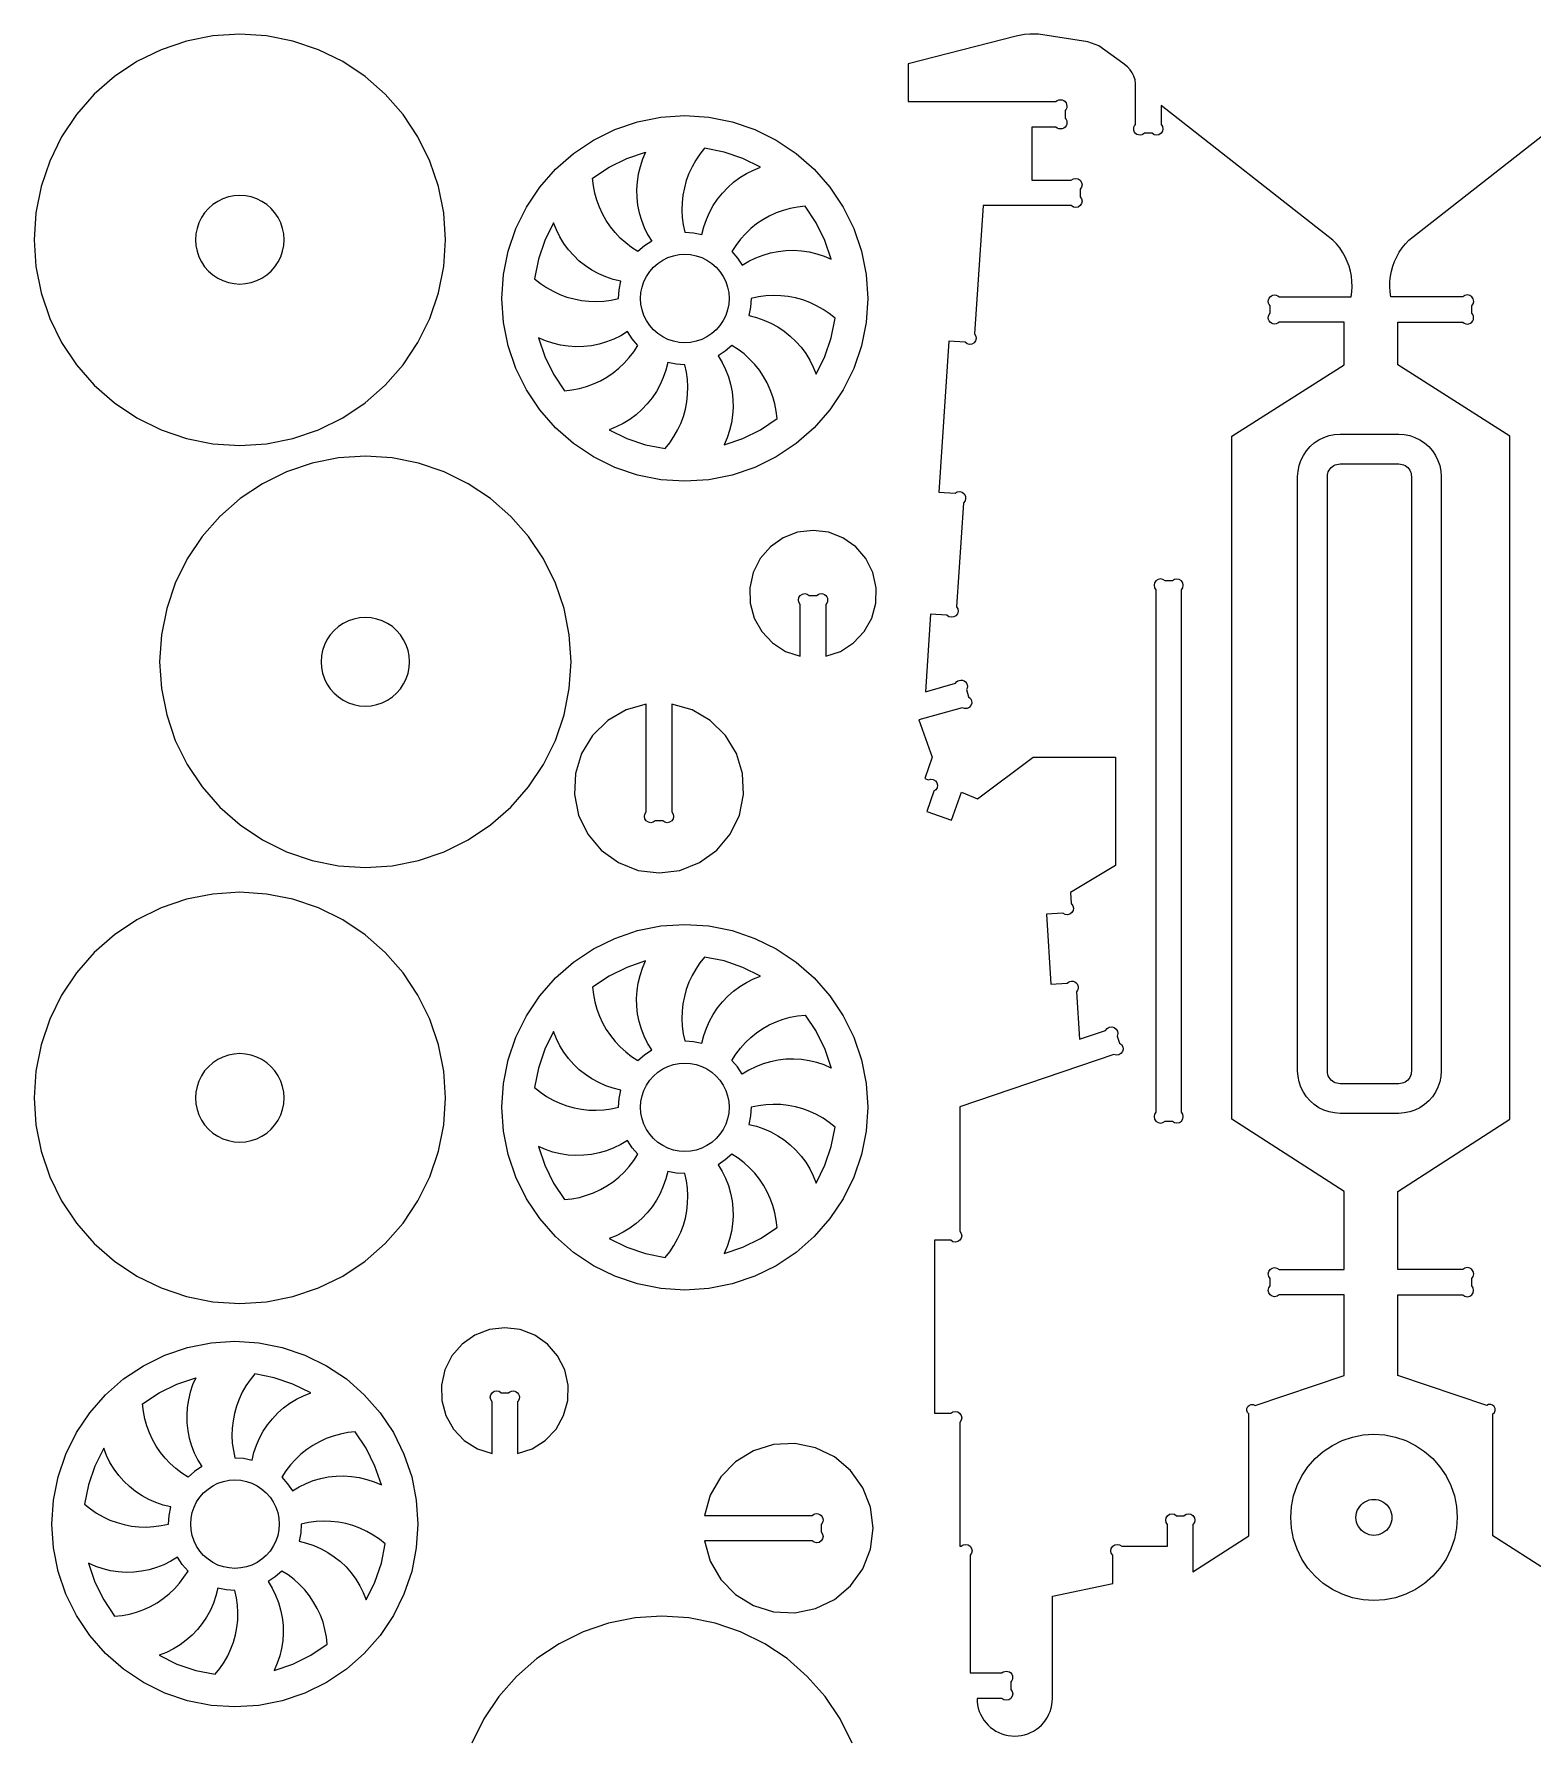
# Model space of a CAD drawing. Extents: x -604.7 to -557.8, y 393.4 to 421.
# Drawn here: x -604.69 to -589.96, y 404.21 to 420.96 of the extents above; entities that cross this region are included whole.
import ezdxf

# ---------------------------------------------------------------- set-up
doc = ezdxf.new("R2010")
doc.units = 0
doc.header["$MEASUREMENT"] = 0
doc.layers.get('0').update_dxf_attribs({"linetype": 'CONTINUOUS'})

msp = doc.modelspace()

# ---------------------------------------------------------------- linework, layer by layer
for points in [[(-602.143, 420.889), (-602.402, 420.94), (-602.666, 420.958), (-602.929, 420.94), (-603.189, 420.889), (-603.439, 420.804), (-603.676, 420.687), (-603.896, 420.54), (-604.095, 420.366), (-604.269, 420.167), (-604.416, 419.947), (-604.533, 419.71), (-604.618, 419.46), (-604.669, 419.201), (-604.686, 418.937), (-604.669, 418.673), (-604.618, 418.414), (-604.533, 418.163), (-604.416, 417.926), (-604.269, 417.707), (-604.095, 417.508), (-603.896, 417.334), (-603.676, 417.187), (-603.439, 417.07), (-603.189, 416.985), (-602.929, 416.933), (-602.666, 416.916), (-602.402, 416.933), (-602.143, 416.985), (-601.892, 417.07), (-601.655, 417.187), (-601.435, 417.334), (-601.237, 417.508), (-601.062, 417.707), (-600.915, 417.926), (-600.798, 418.163), (-600.714, 418.414), (-600.662, 418.673), (-600.645, 418.937), (-600.662, 419.201), (-600.714, 419.46), (-600.798, 419.71), (-600.915, 419.947), (-601.062, 420.167), (-601.237, 420.366), (-601.435, 420.54), (-601.655, 420.687), (-601.892, 420.804)], [(-596.557, 417.895), (-596.633, 417.672), (-596.737, 417.461), (-596.868, 417.266), (-597.023, 417.089), (-597.199, 416.934), (-597.395, 416.803), (-597.606, 416.699), (-597.828, 416.624), (-598.059, 416.578), (-598.293, 416.563), (-598.528, 416.578), (-598.759, 416.624), (-598.981, 416.699), (-599.192, 416.803), (-599.387, 416.934), (-599.564, 417.089), (-599.719, 417.266), (-599.85, 417.461), (-599.954, 417.672), (-600.029, 417.895), (-600.075, 418.125), (-600.091, 418.36), (-600.075, 418.594), (-600.029, 418.825), (-599.954, 419.048), (-599.85, 419.258), (-599.719, 419.454), (-599.564, 419.631), (-599.387, 419.786), (-599.192, 419.916), (-598.981, 420.02), (-598.759, 420.096), (-598.528, 420.142), (-598.293, 420.157), (-598.059, 420.142), (-597.828, 420.096), (-597.606, 420.02), (-597.395, 419.916), (-597.199, 419.786), (-597.023, 419.631), (-596.868, 419.454), (-596.737, 419.258), (-596.633, 419.048), (-596.557, 418.825), (-596.511, 418.594), (-596.496, 418.36), (-596.511, 418.125)], [(-598.293, 419.012), (-598.208, 419.006), (-598.125, 418.989), (-598.106, 419.064), (-598.082, 419.136), (-598.051, 419.206), (-598.015, 419.273), (-597.972, 419.336), (-597.925, 419.396), (-597.872, 419.451), (-597.815, 419.502), (-597.753, 419.547), (-597.688, 419.587), (-597.62, 419.621), (-597.549, 419.649), (-597.724, 419.735), (-597.908, 419.798), (-598.099, 419.836), (-598.145, 419.779), (-598.186, 419.718), (-598.222, 419.654), (-598.253, 419.588), (-598.279, 419.519), (-598.298, 419.448), (-598.312, 419.376), (-598.32, 419.303), (-598.323, 419.229), (-598.319, 419.156), (-598.309, 419.083)], [(-599.178, 419.396), (-599.192, 419.468), (-599.2, 419.541), (-599.038, 419.649), (-598.863, 419.735), (-598.679, 419.798), (-598.709, 419.728), (-598.733, 419.655), (-598.751, 419.581), (-598.763, 419.506), (-598.767, 419.43), (-598.765, 419.353), (-598.757, 419.277), (-598.742, 419.202), (-598.72, 419.129), (-598.693, 419.058), (-598.659, 418.99), (-598.619, 418.924), (-598.69, 418.877), (-598.754, 418.821), (-598.816, 418.86), (-598.874, 418.905), (-598.929, 418.954), (-598.979, 419.007), (-599.025, 419.065), (-599.066, 419.126), (-599.102, 419.19), (-599.133, 419.256), (-599.158, 419.325)], [(-602.32, 419.202), (-602.358, 419.244), (-602.401, 419.282), (-602.448, 419.314), (-602.499, 419.339), (-602.553, 419.357), (-602.609, 419.368), (-602.666, 419.372), (-602.722, 419.368), (-602.778, 419.357), (-602.832, 419.339), (-602.883, 419.314), (-602.93, 419.282), (-602.973, 419.244), (-603.011, 419.202), (-603.042, 419.154), (-603.067, 419.103), (-603.086, 419.049), (-603.097, 418.994), (-603.101, 418.937), (-603.097, 418.88), (-603.086, 418.824), (-603.067, 418.77), (-603.042, 418.719), (-603.011, 418.672), (-602.973, 418.629), (-602.93, 418.592), (-602.883, 418.56), (-602.832, 418.535), (-602.778, 418.517), (-602.722, 418.506), (-602.666, 418.502), (-602.609, 418.506), (-602.553, 418.517), (-602.499, 418.535), (-602.448, 418.56), (-602.401, 418.592), (-602.358, 418.629), (-602.32, 418.672), (-602.289, 418.719), (-602.264, 418.77), (-602.245, 418.824), (-602.234, 418.88), (-602.231, 418.937), (-602.234, 418.994), (-602.245, 419.049), (-602.264, 419.103), (-602.289, 419.154)], [(-597.776, 418.757), (-597.729, 418.686), (-597.664, 418.725), (-597.595, 418.759), (-597.524, 418.787), (-597.451, 418.808), (-597.376, 418.823), (-597.3, 418.832), (-597.224, 418.834), (-597.147, 418.829), (-597.072, 418.818), (-596.998, 418.8), (-596.925, 418.776), (-596.855, 418.745), (-596.918, 418.93), (-597.004, 419.104), (-597.112, 419.266), (-597.185, 419.258), (-597.257, 419.244), (-597.328, 419.225), (-597.397, 419.2), (-597.464, 419.169), (-597.528, 419.133), (-597.588, 419.092), (-597.646, 419.046), (-597.699, 418.995), (-597.748, 418.941), (-597.793, 418.882), (-597.832, 418.821)], [(-599.669, 418.93), (-599.732, 418.745), (-599.77, 418.554), (-599.712, 418.508), (-599.652, 418.467), (-599.588, 418.431), (-599.521, 418.4), (-599.452, 418.374), (-599.381, 418.355), (-599.309, 418.341), (-599.236, 418.333), (-599.163, 418.331), (-599.09, 418.334), (-599.017, 418.344), (-598.945, 418.36), (-598.94, 418.445), (-598.923, 418.529), (-598.997, 418.547), (-599.069, 418.571), (-599.139, 418.602), (-599.206, 418.639), (-599.27, 418.681), (-599.33, 418.728), (-599.385, 418.781), (-599.435, 418.838), (-599.481, 418.9), (-599.521, 418.965), (-599.555, 419.033), (-599.583, 419.104)], [(-598.406, 418.78), (-598.35, 418.791), (-598.293, 418.795), (-598.237, 418.791), (-598.181, 418.78), (-598.127, 418.762), (-598.076, 418.737), (-598.029, 418.705), (-597.986, 418.667), (-597.948, 418.625), (-597.917, 418.577), (-597.891, 418.526), (-597.873, 418.472), (-597.862, 418.417), (-597.858, 418.36), (-597.862, 418.303), (-597.873, 418.247), (-597.891, 418.193), (-597.917, 418.142), (-597.948, 418.095), (-597.986, 418.052), (-598.029, 418.015), (-598.076, 417.983), (-598.127, 417.958), (-598.181, 417.94), (-598.237, 417.928), (-598.293, 417.925), (-598.35, 417.928), (-598.406, 417.94), (-598.46, 417.958), (-598.511, 417.983), (-598.558, 418.015), (-598.601, 418.052), (-598.638, 418.095), (-598.67, 418.142), (-598.695, 418.193), (-598.714, 418.247), (-598.725, 418.303), (-598.728, 418.36), (-598.725, 418.417), (-598.714, 418.472), (-598.695, 418.526), (-598.67, 418.577), (-598.638, 418.625), (-598.601, 418.667), (-598.558, 418.705), (-598.511, 418.737), (-598.46, 418.762)], [(-596.817, 418.165), (-596.874, 418.211), (-596.935, 418.253), (-596.999, 418.289), (-597.066, 418.32), (-597.135, 418.345), (-597.205, 418.365), (-597.277, 418.379), (-597.35, 418.387), (-597.424, 418.389), (-597.497, 418.385), (-597.57, 418.375), (-597.641, 418.36), (-597.647, 418.275), (-597.664, 418.191), (-597.59, 418.173), (-597.517, 418.148), (-597.447, 418.118), (-597.38, 418.081), (-597.317, 418.039), (-597.257, 417.991), (-597.202, 417.938), (-597.151, 417.881), (-597.106, 417.82), (-597.066, 417.755), (-597.032, 417.686), (-597.004, 417.615), (-596.918, 417.79), (-596.855, 417.974)], [(-599.475, 417.453), (-599.402, 417.461), (-599.329, 417.475), (-599.259, 417.495), (-599.19, 417.52), (-599.123, 417.551), (-599.059, 417.587), (-598.998, 417.628), (-598.941, 417.674), (-598.888, 417.724), (-598.839, 417.779), (-598.794, 417.837), (-598.754, 417.899), (-598.811, 417.963), (-598.858, 418.034), (-598.923, 417.994), (-598.992, 417.96), (-599.063, 417.933), (-599.136, 417.911), (-599.211, 417.896), (-599.287, 417.888), (-599.363, 417.886), (-599.439, 417.891), (-599.515, 417.902), (-599.589, 417.92), (-599.661, 417.944), (-599.732, 417.974), (-599.669, 417.79), (-599.583, 417.615)], [(-597.387, 417.179), (-597.395, 417.252), (-597.409, 417.324), (-597.428, 417.394), (-597.454, 417.463), (-597.484, 417.53), (-597.52, 417.594), (-597.561, 417.655), (-597.607, 417.712), (-597.658, 417.765), (-597.712, 417.815), (-597.771, 417.859), (-597.832, 417.899), (-597.897, 417.843), (-597.967, 417.795), (-597.928, 417.73), (-597.894, 417.662), (-597.866, 417.59), (-597.845, 417.517), (-597.83, 417.442), (-597.821, 417.366), (-597.819, 417.29), (-597.824, 417.214), (-597.836, 417.138), (-597.853, 417.064), (-597.878, 416.992), (-597.908, 416.922), (-597.724, 416.984), (-597.549, 417.07)], [(-598.488, 416.884), (-598.442, 416.941), (-598.4, 417.002), (-598.364, 417.065), (-598.333, 417.132), (-598.308, 417.201), (-598.288, 417.272), (-598.274, 417.344), (-598.266, 417.417), (-598.264, 417.49), (-598.268, 417.563), (-598.278, 417.636), (-598.293, 417.708), (-598.378, 417.714), (-598.462, 417.73), (-598.48, 417.656), (-598.505, 417.584), (-598.535, 417.514), (-598.572, 417.447), (-598.614, 417.383), (-598.662, 417.324), (-598.715, 417.268), (-598.772, 417.218), (-598.833, 417.172), (-598.898, 417.132), (-598.967, 417.098), (-599.038, 417.07), (-598.863, 416.984), (-598.679, 416.922)], [(-592.187, 416.863), (-592.151, 416.904), (-592.11, 416.94), (-592.065, 416.97), (-592.016, 416.994), (-591.964, 417.012), (-591.911, 417.023), (-591.856, 417.026), (-591.28, 417.026), (-591.225, 417.023), (-591.172, 417.012), (-591.12, 416.994), (-591.071, 416.97), (-591.026, 416.94), (-590.985, 416.904), (-590.949, 416.863), (-590.919, 416.818), (-590.895, 416.769), (-590.877, 416.717), (-590.866, 416.664), (-590.863, 416.609), (-590.863, 410.769), (-590.866, 410.714), (-590.877, 410.661), (-590.895, 410.609), (-590.919, 410.56), (-590.949, 410.515), (-590.985, 410.474), (-591.026, 410.438), (-591.071, 410.408), (-591.12, 410.384), (-591.172, 410.366), (-591.225, 410.356), (-591.28, 410.352), (-591.856, 410.352), (-591.911, 410.356), (-591.964, 410.366), (-592.016, 410.384), (-592.065, 410.408), (-592.11, 410.438), (-592.151, 410.474), (-592.187, 410.515), (-592.217, 410.56), (-592.241, 410.609), (-592.259, 410.661), (-592.269, 410.714), (-592.273, 410.769), (-592.273, 416.609), (-592.269, 416.664), (-592.259, 416.717), (-592.241, 416.769), (-592.217, 416.818)], [(-601.168, 412.786), (-600.909, 412.838), (-600.659, 412.923), (-600.422, 413.04), (-600.202, 413.186), (-600.003, 413.361), (-599.829, 413.56), (-599.682, 413.779), (-599.565, 414.016), (-599.48, 414.267), (-599.429, 414.526), (-599.411, 414.79), (-599.429, 415.054), (-599.48, 415.313), (-599.565, 415.563), (-599.682, 415.8), (-599.829, 416.02), (-600.003, 416.219), (-600.202, 416.393), (-600.422, 416.54), (-600.659, 416.657), (-600.909, 416.742), (-601.168, 416.793), (-601.432, 416.811), (-601.696, 416.793), (-601.955, 416.742), (-602.206, 416.657), (-602.443, 416.54), (-602.662, 416.393), (-602.861, 416.219), (-603.036, 416.02), (-603.182, 415.8), (-603.299, 415.563), (-603.384, 415.313), (-603.436, 415.054), (-603.453, 414.79), (-603.436, 414.526), (-603.384, 414.267), (-603.299, 414.016), (-603.182, 413.779), (-603.036, 413.56), (-602.861, 413.361), (-602.662, 413.186), (-602.443, 413.04), (-602.206, 412.923), (-601.955, 412.838), (-601.696, 412.786), (-601.432, 412.769)], [(-591.164, 410.721), (-591.171, 410.706), (-591.18, 410.693), (-591.191, 410.68), (-591.203, 410.67), (-591.217, 410.66), (-591.232, 410.653), (-591.247, 410.648), (-591.263, 410.645), (-591.28, 410.644), (-591.856, 410.644), (-591.873, 410.645), (-591.889, 410.648), (-591.904, 410.653), (-591.919, 410.66), (-591.932, 410.67), (-591.945, 410.68), (-591.955, 410.693), (-591.964, 410.706), (-591.972, 410.721), (-591.977, 410.736), (-591.98, 410.752), (-591.981, 410.769), (-591.981, 416.609), (-591.98, 416.626), (-591.977, 416.642), (-591.972, 416.657), (-591.964, 416.672), (-591.955, 416.686), (-591.945, 416.698), (-591.932, 416.709), (-591.919, 416.718), (-591.904, 416.725), (-591.889, 416.73), (-591.873, 416.733), (-591.856, 416.734), (-591.28, 416.734), (-591.263, 416.733), (-591.247, 416.73), (-591.232, 416.725), (-591.217, 416.718), (-591.203, 416.709), (-591.191, 416.698), (-591.18, 416.686), (-591.171, 416.672), (-591.164, 416.657), (-591.159, 416.642), (-591.156, 416.626), (-591.155, 416.609), (-591.155, 410.769), (-591.156, 410.752), (-591.159, 410.736)], [(-601.167, 415.135), (-601.215, 415.167), (-601.266, 415.192), (-601.32, 415.21), (-601.375, 415.221), (-601.432, 415.225), (-601.489, 415.221), (-601.545, 415.21), (-601.599, 415.192), (-601.65, 415.167), (-601.697, 415.135), (-601.74, 415.097), (-601.777, 415.055), (-601.809, 415.007), (-601.834, 414.956), (-601.852, 414.902), (-601.864, 414.847), (-601.867, 414.79), (-601.864, 414.733), (-601.852, 414.677), (-601.834, 414.623), (-601.809, 414.572), (-601.777, 414.525), (-601.74, 414.482), (-601.697, 414.445), (-601.65, 414.413), (-601.599, 414.388), (-601.545, 414.37), (-601.489, 414.358), (-601.432, 414.355), (-601.375, 414.358), (-601.32, 414.37), (-601.266, 414.388), (-601.215, 414.413), (-601.167, 414.445), (-601.125, 414.482), (-601.087, 414.525), (-601.056, 414.572), (-601.03, 414.623), (-601.012, 414.677), (-601.001, 414.733), (-600.997, 414.79), (-601.001, 414.847), (-601.012, 414.902), (-601.03, 414.956), (-601.056, 415.007), (-601.087, 415.055), (-601.125, 415.097)], [(-603.896, 412.107), (-604.095, 411.933), (-604.269, 411.734), (-604.416, 411.514), (-604.533, 411.277), (-604.618, 411.027), (-604.669, 410.768), (-604.686, 410.504), (-604.669, 410.24), (-604.618, 409.981), (-604.533, 409.73), (-604.416, 409.493), (-604.269, 409.274), (-604.095, 409.075), (-603.896, 408.9), (-603.676, 408.754), (-603.439, 408.637), (-603.189, 408.552), (-602.929, 408.5), (-602.666, 408.483), (-602.402, 408.5), (-602.143, 408.552), (-601.892, 408.637), (-601.655, 408.754), (-601.435, 408.9), (-601.237, 409.075), (-601.062, 409.274), (-600.915, 409.493), (-600.798, 409.73), (-600.714, 409.981), (-600.662, 410.24), (-600.645, 410.504), (-600.662, 410.768), (-600.714, 411.027), (-600.798, 411.277), (-600.915, 411.514), (-601.062, 411.734), (-601.237, 411.933), (-601.435, 412.107), (-601.655, 412.254), (-601.892, 412.371), (-602.143, 412.456), (-602.402, 412.507), (-602.666, 412.525), (-602.929, 412.507), (-603.189, 412.456), (-603.439, 412.371), (-603.676, 412.254)], [(-596.633, 411.1), (-596.557, 410.877), (-596.511, 410.646), (-596.496, 410.412), (-596.511, 410.177), (-596.557, 409.947), (-596.633, 409.724), (-596.737, 409.513), (-596.868, 409.318), (-597.023, 409.141), (-597.199, 408.986), (-597.395, 408.855), (-597.606, 408.751), (-597.828, 408.676), (-598.059, 408.63), (-598.293, 408.615), (-598.528, 408.63), (-598.759, 408.676), (-598.981, 408.751), (-599.192, 408.855), (-599.387, 408.986), (-599.564, 409.141), (-599.719, 409.318), (-599.85, 409.513), (-599.954, 409.724), (-600.029, 409.947), (-600.075, 410.177), (-600.091, 410.412), (-600.075, 410.646), (-600.029, 410.877), (-599.954, 411.1), (-599.85, 411.31), (-599.719, 411.506), (-599.564, 411.683), (-599.387, 411.838), (-599.192, 411.968), (-598.981, 412.072), (-598.759, 412.148), (-598.528, 412.194), (-598.293, 412.209), (-598.059, 412.194), (-597.828, 412.148), (-597.606, 412.072), (-597.395, 411.968), (-597.199, 411.838), (-597.023, 411.683), (-596.868, 411.506), (-596.737, 411.31)], [(-598.69, 410.929), (-598.619, 410.976), (-598.659, 411.042), (-598.693, 411.11), (-598.72, 411.181), (-598.742, 411.255), (-598.757, 411.329), (-598.765, 411.405), (-598.767, 411.482), (-598.763, 411.558), (-598.751, 411.633), (-598.733, 411.708), (-598.709, 411.78), (-598.679, 411.85), (-598.863, 411.787), (-599.038, 411.701), (-599.2, 411.593), (-599.192, 411.52), (-599.178, 411.448), (-599.158, 411.377), (-599.133, 411.308), (-599.102, 411.242), (-599.066, 411.178), (-599.025, 411.117), (-598.979, 411.06), (-598.929, 411.006), (-598.874, 410.957), (-598.816, 410.912), (-598.754, 410.873)], [(-598.099, 411.888), (-598.145, 411.831), (-598.186, 411.77), (-598.222, 411.706), (-598.253, 411.64), (-598.279, 411.571), (-598.298, 411.5), (-598.312, 411.428), (-598.32, 411.355), (-598.323, 411.282), (-598.319, 411.208), (-598.309, 411.135), (-598.293, 411.064), (-598.208, 411.058), (-598.125, 411.042), (-598.106, 411.116), (-598.082, 411.188), (-598.051, 411.258), (-598.015, 411.325), (-597.972, 411.388), (-597.925, 411.448), (-597.872, 411.503), (-597.815, 411.554), (-597.753, 411.599), (-597.688, 411.639), (-597.62, 411.673), (-597.549, 411.701), (-597.724, 411.787), (-597.908, 411.85)], [(-597.112, 411.318), (-597.004, 411.156), (-596.918, 410.982), (-596.855, 410.797), (-596.925, 410.828), (-596.998, 410.852), (-597.072, 410.87), (-597.147, 410.881), (-597.224, 410.886), (-597.3, 410.884), (-597.376, 410.875), (-597.451, 410.86), (-597.524, 410.839), (-597.595, 410.811), (-597.664, 410.777), (-597.729, 410.738), (-597.776, 410.809), (-597.832, 410.873), (-597.793, 410.935), (-597.748, 410.993), (-597.699, 411.047), (-597.646, 411.098), (-597.588, 411.144), (-597.528, 411.185), (-597.464, 411.221), (-597.397, 411.252), (-597.328, 411.277), (-597.257, 411.297), (-597.185, 411.31)], [(-599.669, 410.982), (-599.732, 410.797), (-599.77, 410.606), (-599.712, 410.56), (-599.652, 410.519), (-599.588, 410.483), (-599.521, 410.452), (-599.452, 410.426), (-599.381, 410.407), (-599.309, 410.393), (-599.236, 410.385), (-599.163, 410.383), (-599.09, 410.386), (-599.017, 410.396), (-598.945, 410.412), (-598.94, 410.497), (-598.923, 410.581), (-598.997, 410.599), (-599.069, 410.623), (-599.139, 410.654), (-599.206, 410.691), (-599.27, 410.733), (-599.33, 410.781), (-599.385, 410.833), (-599.435, 410.89), (-599.481, 410.952), (-599.521, 411.017), (-599.555, 411.085), (-599.583, 411.156)], [(-603.011, 410.239), (-602.973, 410.196), (-602.93, 410.159), (-602.883, 410.127), (-602.832, 410.102), (-602.778, 410.084), (-602.722, 410.073), (-602.666, 410.069), (-602.609, 410.073), (-602.553, 410.084), (-602.499, 410.102), (-602.448, 410.127), (-602.401, 410.159), (-602.358, 410.196), (-602.32, 410.239), (-602.289, 410.286), (-602.264, 410.337), (-602.245, 410.391), (-602.234, 410.447), (-602.231, 410.504), (-602.234, 410.561), (-602.245, 410.616), (-602.264, 410.67), (-602.289, 410.721), (-602.32, 410.769), (-602.358, 410.811), (-602.401, 410.849), (-602.448, 410.881), (-602.499, 410.906), (-602.553, 410.924), (-602.609, 410.935), (-602.666, 410.939), (-602.722, 410.935), (-602.778, 410.924), (-602.832, 410.906), (-602.883, 410.881), (-602.93, 410.849), (-602.973, 410.811), (-603.011, 410.769), (-603.042, 410.721), (-603.067, 410.67), (-603.086, 410.616), (-603.097, 410.561), (-603.101, 410.504), (-603.097, 410.447), (-603.086, 410.391), (-603.067, 410.337), (-603.042, 410.286)], [(-598.46, 410.814), (-598.406, 410.832), (-598.35, 410.843), (-598.293, 410.847), (-598.237, 410.843), (-598.181, 410.832), (-598.127, 410.814), (-598.076, 410.789), (-598.029, 410.757), (-597.986, 410.719), (-597.948, 410.677), (-597.917, 410.629), (-597.891, 410.578), (-597.873, 410.524), (-597.862, 410.469), (-597.858, 410.412), (-597.862, 410.355), (-597.873, 410.299), (-597.891, 410.245), (-597.917, 410.194), (-597.948, 410.147), (-597.986, 410.104), (-598.029, 410.067), (-598.076, 410.035), (-598.127, 410.01), (-598.181, 409.992), (-598.237, 409.981), (-598.293, 409.977), (-598.35, 409.981), (-598.406, 409.992), (-598.46, 410.01), (-598.511, 410.035), (-598.558, 410.067), (-598.601, 410.104), (-598.638, 410.147), (-598.67, 410.194), (-598.695, 410.245), (-598.714, 410.299), (-598.725, 410.355), (-598.728, 410.412), (-598.725, 410.469), (-598.714, 410.524), (-598.695, 410.578), (-598.67, 410.629), (-598.638, 410.677), (-598.601, 410.719), (-598.558, 410.757), (-598.511, 410.789)], [(-596.817, 410.218), (-596.874, 410.264), (-596.935, 410.305), (-596.999, 410.341), (-597.066, 410.372), (-597.135, 410.397), (-597.205, 410.417), (-597.277, 410.431), (-597.35, 410.439), (-597.424, 410.441), (-597.497, 410.437), (-597.57, 410.427), (-597.641, 410.412), (-597.647, 410.327), (-597.664, 410.243), (-597.59, 410.225), (-597.517, 410.2), (-597.447, 410.17), (-597.38, 410.133), (-597.317, 410.091), (-597.257, 410.043), (-597.202, 409.991), (-597.151, 409.933), (-597.106, 409.872), (-597.066, 409.807), (-597.032, 409.738), (-597.004, 409.667), (-596.918, 409.842), (-596.855, 410.027)], [(-599.475, 409.505), (-599.402, 409.513), (-599.329, 409.527), (-599.259, 409.547), (-599.19, 409.572), (-599.123, 409.603), (-599.059, 409.639), (-598.998, 409.68), (-598.941, 409.726), (-598.888, 409.776), (-598.839, 409.831), (-598.794, 409.889), (-598.754, 409.951), (-598.811, 410.015), (-598.858, 410.086), (-598.923, 410.046), (-598.992, 410.013), (-599.063, 409.985), (-599.136, 409.963), (-599.211, 409.948), (-599.287, 409.94), (-599.363, 409.938), (-599.439, 409.943), (-599.515, 409.954), (-599.589, 409.972), (-599.661, 409.996), (-599.732, 410.027), (-599.669, 409.842), (-599.583, 409.667)], [(-597.387, 409.231), (-597.395, 409.304), (-597.409, 409.376), (-597.428, 409.447), (-597.454, 409.515), (-597.484, 409.582), (-597.52, 409.646), (-597.561, 409.707), (-597.607, 409.764), (-597.658, 409.818), (-597.712, 409.867), (-597.771, 409.911), (-597.832, 409.951), (-597.897, 409.895), (-597.967, 409.847), (-597.928, 409.782), (-597.894, 409.714), (-597.866, 409.642), (-597.845, 409.569), (-597.83, 409.494), (-597.821, 409.418), (-597.819, 409.342), (-597.824, 409.266), (-597.836, 409.19), (-597.853, 409.116), (-597.878, 409.044), (-597.908, 408.974), (-597.724, 409.036), (-597.549, 409.122)], [(-598.488, 408.936), (-598.442, 408.993), (-598.4, 409.054), (-598.364, 409.118), (-598.333, 409.184), (-598.308, 409.253), (-598.288, 409.324), (-598.274, 409.396), (-598.266, 409.469), (-598.264, 409.542), (-598.268, 409.616), (-598.278, 409.688), (-598.293, 409.76), (-598.378, 409.766), (-598.462, 409.782), (-598.48, 409.708), (-598.505, 409.636), (-598.535, 409.566), (-598.572, 409.499), (-598.614, 409.435), (-598.662, 409.376), (-598.715, 409.32), (-598.772, 409.27), (-598.833, 409.224), (-598.898, 409.185), (-598.967, 409.15), (-599.038, 409.122), (-598.863, 409.036), (-598.679, 408.974)], [(-600.977, 405.851), (-601.053, 405.628), (-601.157, 405.418), (-601.288, 405.222), (-601.443, 405.045), (-601.619, 404.89), (-601.815, 404.76), (-602.026, 404.656), (-602.248, 404.58), (-602.479, 404.534), (-602.713, 404.519), (-602.948, 404.534), (-603.179, 404.58), (-603.401, 404.656), (-603.612, 404.76), (-603.807, 404.89), (-603.984, 405.045), (-604.139, 405.222), (-604.27, 405.418), (-604.374, 405.628), (-604.449, 405.851), (-604.495, 406.082), (-604.511, 406.316), (-604.495, 406.551), (-604.449, 406.781), (-604.374, 407.004), (-604.27, 407.215), (-604.139, 407.41), (-603.984, 407.587), (-603.807, 407.742), (-603.612, 407.873), (-603.401, 407.977), (-603.179, 408.052), (-602.948, 408.098), (-602.713, 408.113), (-602.479, 408.098), (-602.248, 408.052), (-602.026, 407.977), (-601.815, 407.873), (-601.619, 407.742), (-601.443, 407.587), (-601.288, 407.41), (-601.157, 407.215), (-601.053, 407.004), (-600.977, 406.781), (-600.932, 406.551), (-600.916, 406.316), (-600.932, 406.082)], [(-603.598, 407.352), (-603.612, 407.424), (-603.62, 407.497), (-603.458, 407.606), (-603.283, 407.692), (-603.099, 407.754), (-603.129, 407.684), (-603.153, 407.612), (-603.171, 407.538), (-603.183, 407.462), (-603.187, 407.386), (-603.185, 407.31), (-603.177, 407.234), (-603.162, 407.159), (-603.14, 407.086), (-603.113, 407.015), (-603.079, 406.946), (-603.039, 406.881), (-603.11, 406.833), (-603.174, 406.777), (-603.236, 406.817), (-603.294, 406.861), (-603.349, 406.911), (-603.399, 406.964), (-603.445, 407.021), (-603.486, 407.082), (-603.522, 407.146), (-603.553, 407.213), (-603.578, 407.282)], [(-602.713, 406.968), (-602.628, 406.963), (-602.545, 406.946), (-602.527, 407.02), (-602.502, 407.092), (-602.471, 407.162), (-602.435, 407.229), (-602.392, 407.293), (-602.345, 407.352), (-602.292, 407.408), (-602.235, 407.458), (-602.173, 407.504), (-602.108, 407.544), (-602.04, 407.578), (-601.969, 407.606), (-602.144, 407.692), (-602.328, 407.754), (-602.519, 407.792), (-602.565, 407.735), (-602.606, 407.674), (-602.642, 407.611), (-602.673, 407.544), (-602.699, 407.475), (-602.718, 407.404), (-602.732, 407.332), (-602.74, 407.259), (-602.743, 407.186), (-602.739, 407.113), (-602.729, 407.04)], [(-602.196, 406.713), (-602.149, 406.642), (-602.084, 406.682), (-602.015, 406.716), (-601.944, 406.743), (-601.871, 406.765), (-601.796, 406.78), (-601.72, 406.788), (-601.644, 406.79), (-601.567, 406.785), (-601.492, 406.774), (-601.418, 406.756), (-601.345, 406.732), (-601.275, 406.702), (-601.338, 406.886), (-601.424, 407.061), (-601.532, 407.223), (-601.605, 407.215), (-601.677, 407.201), (-601.748, 407.181), (-601.817, 407.156), (-601.884, 407.125), (-601.948, 407.089), (-602.008, 407.048), (-602.066, 407.002), (-602.119, 406.952), (-602.168, 406.897), (-602.213, 406.839), (-602.252, 406.777)], [(-591.735, 405.592), (-591.836, 405.627), (-591.932, 405.674), (-592.021, 405.733), (-592.102, 405.804), (-592.172, 405.884), (-592.231, 405.973), (-592.279, 406.069), (-592.313, 406.17), (-592.334, 406.275), (-592.341, 406.382), (-592.334, 406.489), (-592.313, 406.594), (-592.279, 406.695), (-592.231, 406.791), (-592.172, 406.88), (-592.102, 406.96), (-592.021, 407.031), (-591.932, 407.09), (-591.836, 407.138), (-591.735, 407.172), (-591.63, 407.193), (-591.523, 407.2), (-591.417, 407.193), (-591.312, 407.172), (-591.21, 407.138), (-591.114, 407.09), (-591.026, 407.031), (-590.945, 406.96), (-590.875, 406.88), (-590.815, 406.791), (-590.768, 406.695), (-590.733, 406.594), (-590.713, 406.489), (-590.706, 406.382), (-590.713, 406.275), (-590.733, 406.17), (-590.768, 406.069), (-590.815, 405.973), (-590.875, 405.884), (-590.945, 405.804), (-591.026, 405.733), (-591.114, 405.674), (-591.21, 405.627), (-591.312, 405.592), (-591.417, 405.571), (-591.523, 405.564), (-591.63, 405.571)], [(-604.089, 406.886), (-604.152, 406.702), (-604.19, 406.511), (-604.132, 406.465), (-604.072, 406.423), (-604.008, 406.387), (-603.941, 406.356), (-603.872, 406.331), (-603.802, 406.311), (-603.729, 406.297), (-603.656, 406.289), (-603.583, 406.287), (-603.51, 406.291), (-603.437, 406.301), (-603.365, 406.316), (-603.36, 406.401), (-603.343, 406.485), (-603.417, 406.503), (-603.49, 406.528), (-603.559, 406.558), (-603.626, 406.595), (-603.69, 406.637), (-603.75, 406.685), (-603.805, 406.738), (-603.855, 406.795), (-603.901, 406.856), (-603.941, 406.921), (-603.975, 406.99), (-604.003, 407.061)], [(-602.826, 406.736), (-602.77, 406.748), (-602.713, 406.751), (-602.657, 406.748), (-602.601, 406.736), (-602.547, 406.718), (-602.496, 406.693), (-602.449, 406.661), (-602.406, 406.624), (-602.368, 406.581), (-602.337, 406.534), (-602.311, 406.483), (-602.293, 406.429), (-602.282, 406.373), (-602.278, 406.316), (-602.282, 406.259), (-602.293, 406.204), (-602.311, 406.15), (-602.337, 406.099), (-602.368, 406.051), (-602.406, 406.009), (-602.449, 405.971), (-602.496, 405.94), (-602.547, 405.914), (-602.601, 405.896), (-602.657, 405.885), (-602.713, 405.881), (-602.77, 405.885), (-602.826, 405.896), (-602.88, 405.914), (-602.931, 405.94), (-602.978, 405.971), (-603.021, 406.009), (-603.059, 406.051), (-603.09, 406.099), (-603.115, 406.15), (-603.134, 406.204), (-603.145, 406.259), (-603.148, 406.316), (-603.145, 406.373), (-603.134, 406.429), (-603.115, 406.483), (-603.09, 406.534), (-603.059, 406.581), (-603.021, 406.624), (-602.978, 406.661), (-602.931, 406.693), (-602.88, 406.718)], [(-591.569, 406.211), (-591.591, 406.219), (-591.612, 406.229), (-591.631, 406.242), (-591.648, 406.257), (-591.663, 406.275), (-591.676, 406.294), (-591.687, 406.315), (-591.694, 406.336), (-591.698, 406.359), (-591.7, 406.382), (-591.698, 406.405), (-591.694, 406.428), (-591.687, 406.45), (-591.676, 406.47), (-591.663, 406.49), (-591.648, 406.507), (-591.631, 406.522), (-591.612, 406.535), (-591.591, 406.545), (-591.569, 406.553), (-591.546, 406.557), (-591.523, 406.559), (-591.5, 406.557), (-591.478, 406.553), (-591.456, 406.545), (-591.435, 406.535), (-591.416, 406.522), (-591.398, 406.507), (-591.383, 406.49), (-591.37, 406.47), (-591.36, 406.45), (-591.353, 406.428), (-591.348, 406.405), (-591.347, 406.382), (-591.348, 406.359), (-591.353, 406.336), (-591.36, 406.315), (-591.37, 406.294), (-591.383, 406.275), (-591.398, 406.257), (-591.416, 406.242), (-591.435, 406.229), (-591.456, 406.219), (-591.478, 406.211), (-591.5, 406.207), (-591.523, 406.205), (-591.546, 406.207)], [(-601.237, 406.122), (-601.294, 406.168), (-601.355, 406.209), (-601.419, 406.245), (-601.486, 406.276), (-601.555, 406.302), (-601.625, 406.321), (-601.697, 406.335), (-601.77, 406.343), (-601.844, 406.345), (-601.917, 406.342), (-601.99, 406.332), (-602.062, 406.316), (-602.067, 406.231), (-602.084, 406.148), (-602.01, 406.129), (-601.937, 406.105), (-601.867, 406.074), (-601.8, 406.038), (-601.737, 405.995), (-601.677, 405.948), (-601.622, 405.895), (-601.571, 405.838), (-601.526, 405.776), (-601.486, 405.711), (-601.452, 405.643), (-601.424, 405.572), (-601.338, 405.746), (-601.275, 405.931)], [(-603.822, 405.418), (-603.75, 405.432), (-603.679, 405.451), (-603.61, 405.476), (-603.543, 405.507), (-603.479, 405.543), (-603.418, 405.584), (-603.361, 405.63), (-603.308, 405.681), (-603.259, 405.735), (-603.214, 405.794), (-603.174, 405.855), (-603.231, 405.919), (-603.278, 405.99), (-603.343, 405.951), (-603.412, 405.917), (-603.483, 405.889), (-603.556, 405.868), (-603.631, 405.853), (-603.707, 405.844), (-603.783, 405.842), (-603.859, 405.847), (-603.935, 405.858), (-604.009, 405.876), (-604.081, 405.9), (-604.152, 405.931), (-604.089, 405.746), (-604.003, 405.572), (-603.895, 405.41)], [(-601.807, 405.135), (-601.815, 405.208), (-601.829, 405.28), (-601.848, 405.351), (-601.874, 405.42), (-601.904, 405.486), (-601.94, 405.55), (-601.981, 405.611), (-602.027, 405.669), (-602.078, 405.722), (-602.132, 405.771), (-602.191, 405.816), (-602.252, 405.855), (-602.317, 405.799), (-602.387, 405.752), (-602.348, 405.686), (-602.314, 405.618), (-602.286, 405.547), (-602.265, 405.474), (-602.25, 405.399), (-602.241, 405.323), (-602.239, 405.246), (-602.244, 405.17), (-602.256, 405.095), (-602.273, 405.021), (-602.298, 404.948), (-602.328, 404.878), (-602.144, 404.941), (-601.969, 405.027)], [(-602.908, 404.84), (-602.862, 404.897), (-602.82, 404.958), (-602.784, 405.022), (-602.753, 405.089), (-602.728, 405.157), (-602.708, 405.228), (-602.694, 405.3), (-602.686, 405.373), (-602.684, 405.447), (-602.688, 405.52), (-602.698, 405.593), (-602.713, 405.664), (-602.798, 405.67), (-602.882, 405.687), (-602.9, 405.612), (-602.925, 405.54), (-602.955, 405.47), (-602.992, 405.403), (-603.034, 405.34), (-603.082, 405.28), (-603.135, 405.225), (-603.192, 405.174), (-603.253, 405.129), (-603.318, 405.089), (-603.387, 405.055), (-603.458, 405.027), (-603.283, 404.941), (-603.099, 404.878)]]:
    msp.add_lwpolyline(points, close=True)
for points in [[(-595.842, 407.405), (-595.68, 407.405, -1), (-595.592, 407.316), (-595.592, 406.098), (-595.579, 406.098, -1), (-595.49, 406.01), (-595.49, 404.853), (-595.179, 404.853, -1), (-595.091, 404.765), (-595.091, 404.692, -1), (-595.179, 404.603), (-595.423, 404.603), (-595.422, 404.571), (-595.417, 404.539), (-595.41, 404.507), (-595.401, 404.476), (-595.388, 404.447), (-595.373, 404.418), (-595.356, 404.391), (-595.336, 404.365), (-595.314, 404.341), (-595.291, 404.319), (-595.265, 404.3), (-595.238, 404.282), (-595.209, 404.267), (-595.179, 404.255), (-595.148, 404.245), (-595.117, 404.238), (-595.085, 404.234), (-595.052, 404.233), (-595.02, 404.234), (-594.988, 404.238), (-594.956, 404.245), (-594.925, 404.255), (-594.896, 404.267), (-594.867, 404.282), (-594.84, 404.3), (-594.814, 404.319), (-594.79, 404.341), (-594.768, 404.365), (-594.749, 404.391), (-594.731, 404.418), (-594.716, 404.447), (-594.704, 404.476), (-594.694, 404.507), (-594.687, 404.539), (-594.683, 404.571), (-594.682, 404.603), (-594.682, 405.607), (-594.09, 405.731), (-594.09, 406.01, -1), (-594.001, 406.098), (-593.551, 406.098), (-593.551, 406.311, -1), (-593.463, 406.399), (-593.39, 406.399, -1), (-593.301, 406.311), (-593.301, 405.846), (-592.751, 406.2), (-592.751, 407.399, -1), (-592.69, 407.483), (-591.815, 407.775), (-591.815, 408.569), (-592.455, 408.569, -1), (-592.543, 408.657), (-592.543, 408.73, -1), (-592.455, 408.819), (-591.815, 408.819), (-591.815, 409.583), (-592.918, 410.296), (-592.918, 417.008), (-591.815, 417.709), (-591.815, 418.126), (-592.455, 418.126, -1), (-592.543, 418.214), (-592.543, 418.287, -1), (-592.455, 418.376), (-591.748, 418.376), (-591.741, 418.426), (-591.738, 418.477), (-591.739, 418.527), (-591.745, 418.578), (-591.754, 418.628), (-591.768, 418.677), (-591.785, 418.724), (-591.806, 418.77), (-591.831, 418.815), (-591.86, 418.857), (-591.891, 418.896), (-591.926, 418.933), (-593.615, 420.257), (-593.615, 420.071, -1), (-593.703, 419.983), (-593.776, 419.983, -1), (-593.865, 420.071), (-593.865, 420.47), (-593.87, 420.507), (-593.881, 420.543), (-593.898, 420.577), (-593.919, 420.608), (-593.944, 420.635), (-593.99, 420.673), (-594.227, 420.842), (-594.335, 420.881), (-594.82, 420.958), (-594.903, 420.957), (-594.958, 420.953), (-595.039, 420.939), (-596.098, 420.666), (-596.098, 420.294), (-594.647, 420.294, -1), (-594.558, 420.206), (-594.558, 420.133, -1), (-594.647, 420.044), (-594.883, 420.044), (-594.883, 419.522), (-594.497, 419.522, -1), (-594.409, 419.433), (-594.409, 419.36, -1), (-594.497, 419.272), (-595.363, 419.272), (-595.446, 418.011, -1), (-595.54, 417.929), (-595.701, 417.939), (-595.799, 416.457), (-595.638, 416.447, -1), (-595.556, 416.352), (-595.624, 415.331, -1), (-595.718, 415.248), (-595.879, 415.259), (-595.93, 414.496), (-595.635, 414.578, -1), (-595.526, 414.516), (-595.506, 414.446, -1), (-595.568, 414.337), (-595.996, 414.218), (-595.862, 413.853), (-595.937, 413.643), (-595.9, 413.63, -1), (-595.846, 413.517), (-595.917, 413.319), (-595.674, 413.233), (-595.576, 413.51), (-595.417, 413.444), (-594.87, 413.853), (-594.062, 413.853), (-594.062, 412.789), (-594.504, 412.521), (-594.497, 412.413, -1), (-594.58, 412.319), (-594.741, 412.309), (-594.699, 411.621), (-594.537, 411.631, -1), (-594.444, 411.548), (-594.415, 411.08), (-594.159, 411.167, -1), (-594.047, 411.112), (-594.023, 411.043, -1), (-594.078, 410.931), (-595.592, 410.415), (-595.592, 409.194, -1), (-595.68, 409.105), (-595.842, 409.105)], [(-597.159, 414.844), (-597.159, 415.354, -1), (-597.071, 415.442), (-596.997, 415.442, -1), (-596.909, 415.354), (-596.909, 414.844), (-596.764, 414.892), (-596.636, 414.975), (-596.531, 415.086), (-596.456, 415.219), (-596.416, 415.366), (-596.413, 415.518), (-596.446, 415.667), (-596.515, 415.804), (-596.615, 415.919), (-596.74, 416.007), (-596.882, 416.062), (-597.034, 416.08), (-597.185, 416.062), (-597.328, 416.007), (-597.453, 415.919), (-597.553, 415.804), (-597.622, 415.667), (-597.655, 415.518), (-597.652, 415.366), (-597.612, 415.219), (-597.537, 415.086), (-597.432, 414.975), (-597.304, 414.892)], [(-593.665, 415.497), (-593.665, 410.365, 1), (-593.576, 410.276), (-593.503, 410.276, 1), (-593.415, 410.365), (-593.415, 415.497, 1), (-593.503, 415.585), (-593.576, 415.585, 1)], [(-598.422, 414.372), (-598.422, 413.314, -1), (-598.51, 413.226), (-598.584, 413.226, -1), (-598.672, 413.314), (-598.672, 414.372), (-598.871, 414.316), (-599.051, 414.212), (-599.199, 414.067), (-599.307, 413.89), (-599.368, 413.692), (-599.378, 413.485), (-599.337, 413.282), (-599.247, 413.096), (-599.114, 412.937), (-598.945, 412.816), (-598.753, 412.74), (-598.547, 412.715), (-598.341, 412.74), (-598.149, 412.816), (-597.98, 412.937), (-597.847, 413.096), (-597.757, 413.282), (-597.716, 413.485), (-597.726, 413.692), (-597.787, 413.89), (-597.895, 414.067), (-598.043, 414.212), (-598.223, 414.316)], [(-600.187, 407.009), (-600.187, 407.519, -1), (-600.098, 407.607), (-600.025, 407.607, -1), (-599.937, 407.519), (-599.937, 407.009), (-599.792, 407.057), (-599.664, 407.139), (-599.559, 407.25), (-599.484, 407.384), (-599.444, 407.531), (-599.44, 407.683), (-599.474, 407.832), (-599.543, 407.969), (-599.643, 408.084), (-599.768, 408.172), (-599.91, 408.227), (-600.062, 408.245), (-600.213, 408.227), (-600.356, 408.172), (-600.481, 408.084), (-600.581, 407.969), (-600.65, 407.832), (-600.683, 407.683), (-600.68, 407.531), (-600.64, 407.384), (-600.565, 407.25), (-600.46, 407.139), (-600.332, 407.057)], [(-598.101, 406.401), (-597.043, 406.401, -1), (-596.954, 406.312), (-596.954, 406.239, -1), (-597.043, 406.151), (-598.101, 406.151), (-598.044, 405.951), (-597.941, 405.772), (-597.796, 405.624), (-597.619, 405.516), (-597.421, 405.455), (-597.214, 405.445), (-597.011, 405.486), (-596.824, 405.576), (-596.666, 405.709), (-596.545, 405.877), (-596.469, 406.07), (-596.443, 406.276), (-596.469, 406.481), (-596.545, 406.674), (-596.666, 406.843), (-596.824, 406.976), (-597.011, 407.066), (-597.214, 407.107), (-597.421, 407.097), (-597.619, 407.036), (-597.796, 406.928), (-597.941, 406.78), (-598.044, 406.6)]]:
    msp.add_lwpolyline(points, format="xyb", close=True)
msp.add_lwpolyline([(-589.803, 405.846), (-590.354, 406.2), (-590.354, 407.399, 1), (-590.415, 407.483), (-591.29, 407.775), (-591.29, 408.569), (-590.65, 408.569, 1), (-590.562, 408.657), (-590.562, 408.73, 1), (-590.65, 408.819), (-591.29, 408.819), (-591.29, 409.583), (-590.187, 410.296), (-590.187, 417.008), (-591.29, 417.709), (-591.29, 418.126), (-590.65, 418.126, 1), (-590.562, 418.214), (-590.562, 418.287, 1), (-590.65, 418.376), (-591.357, 418.376), (-591.364, 418.426), (-591.367, 418.477), (-591.366, 418.527), (-591.36, 418.578), (-591.351, 418.628), (-591.337, 418.677), (-591.32, 418.724), (-591.299, 418.77), (-591.274, 418.815), (-591.245, 418.857), (-591.213, 418.896), (-591.179, 418.933), (-589.49, 420.257)], format="xyb")
msp.add_lwpolyline([(-596.651, 404.164), (-596.768, 404.401), (-596.915, 404.621), (-597.09, 404.82), (-597.288, 404.994), (-597.508, 405.141), (-597.745, 405.258), (-597.995, 405.343), (-598.255, 405.394), (-598.519, 405.412), (-598.782, 405.394), (-599.042, 405.343), (-599.292, 405.258), (-599.529, 405.141), (-599.749, 404.994), (-599.948, 404.82), (-600.122, 404.621), (-600.269, 404.401), (-600.386, 404.164)])

doc.saveas('drawing.dxf')
